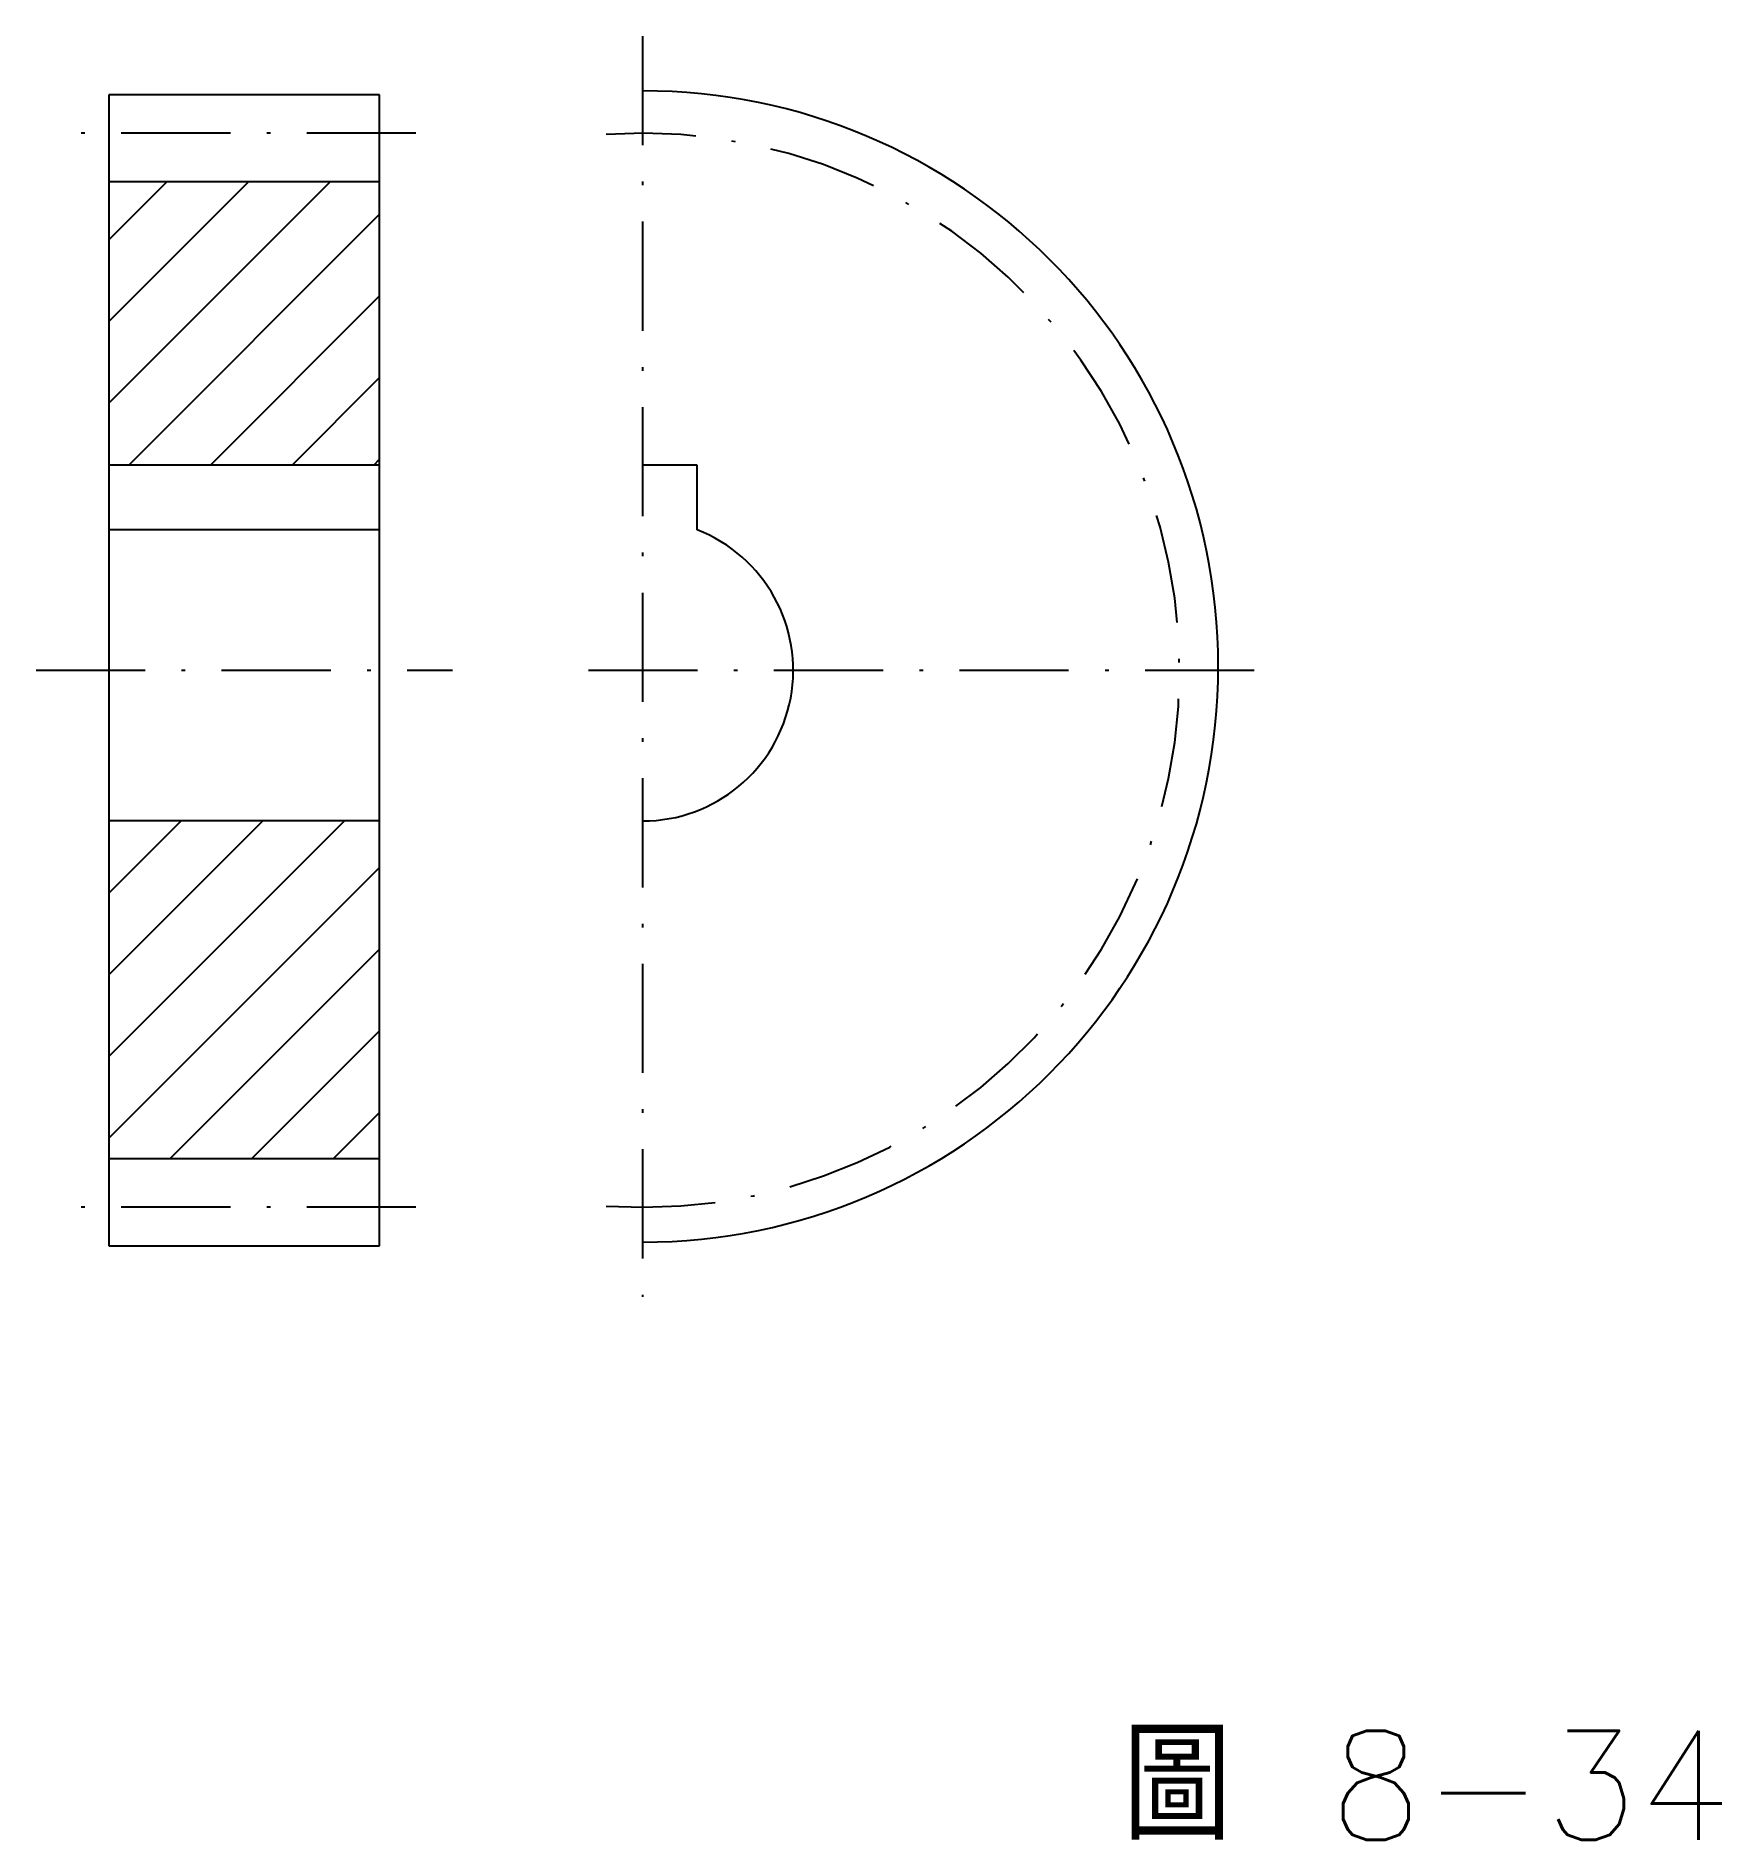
# Model space of a CAD drawing. Extents: x 71.9 to 118.2, y 83.8 to 133.4.
import ezdxf

# ---------------------------------------------------------------- set-up
doc = ezdxf.new("R2010")
doc.units = 0
doc.linetypes.add('CENT3', pattern=[5, 3, -1, 0, -1])
doc.layers.get('0').update_dxf_attribs({"linetype": 'CONTINUOUS'})
doc.layers.add('CENT3', color=1, linetype='CENT3')
doc.layers.add('輪廓線', color=2, linetype='CONTINUOUS')
doc.styles.add('CNS1', font='txt.shx', dxfattribs={"height": 3, "bigfont": 'chineset.shx'})

msp = doc.modelspace()

# ---------------------------------------------------------------- hatches: boundary and pattern name
h = msp.add_hatch()
h.set_pattern_fill('ANSI31', color=256, scale=0.5, style=0)
h.paths.add_polyline_path([(81.333, 129.363), (73.89, 129.363), (73.89, 121.582), (81.333, 121.582)])
h.paths.add_polyline_path([(81.333, 111.798), (73.89, 111.798), (73.89, 102.517), (81.333, 102.517)])

# ---------------------------------------------------------------- linework, layer by layer
at = {"layer": 'CENT3'}
for p, q in [((88.562, 133.374), (88.562, 98.718)), ((82.333, 130.701), (72.89, 130.701)), ((71.89, 115.94), (83.333, 115.94)), ((87.074, 115.94), (105.55, 115.94)), ((82.333, 101.179), (72.89, 101.179))]:
    msp.add_line(p, q, dxfattribs=at)
msp.add_arc((88.562, 115.94), 14.761, 266.1185, 93.8815, dxfattribs=at)
at = {"layer": '輪廓線'}
for p, q in [((81.333, 131.763), (73.89, 131.763)), ((73.89, 131.763), (73.89, 100.117)), ((81.333, 100.117), (81.333, 131.763)), ((81.333, 129.363), (73.89, 129.363)), ((81.333, 121.582), (73.89, 121.582)), ((90.062, 121.582), (88.562, 121.582)), ((90.062, 119.8), (90.062, 121.582)), ((81.333, 119.8), (73.89, 119.8)), ((81.333, 111.798), (73.89, 111.798)), ((73.89, 102.517), (81.333, 102.517)), ((88.562, 101.179), (88.562, 101.179)), ((73.89, 100.117), (81.333, 100.117))]:
    msp.add_line(p, q, dxfattribs=at)
for centre, radius, end in [((88.562, 116.046), 15.823, 90), ((88.562, 115.94), 4.142, 68.7661)]:
    msp.add_arc(centre, radius, 270, end, dxfattribs=at)

# ---------------------------------------------------------------- texts
at = {"style": 'CNS1'}
msp.add_text('圖 8-34', height=3, dxfattribs=at).set_placement((101.757, 83.79))

doc.saveas('drawing.dxf')
